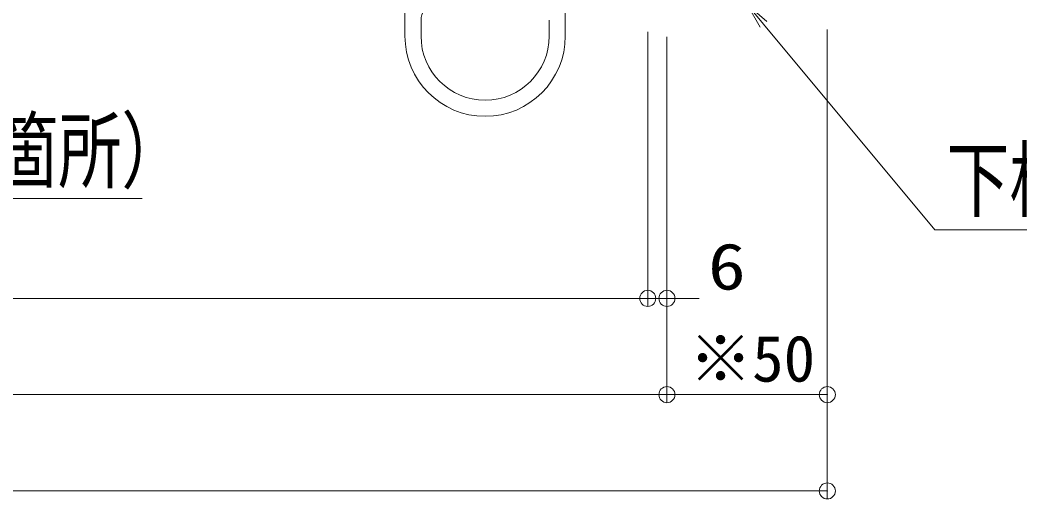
# Model space of a CAD drawing. Units: millimetres, scale not verified. Extents: x -2000 to 2000, y -1385 to 1385.
# Drawn here: x -1185 to -873.2, y -532.2 to -382.9 of the extents above; entities that cross this region are included whole.
import ezdxf
from ezdxf.enums import TextEntityAlignment as Align

# ---------------------------------------------------------------- set-up
doc = ezdxf.new("R2010")
doc.units = ezdxf.units.MM
doc.header["$LTSCALE"] = 10
doc.header["$PDMODE"] = 32
doc.header["$PDSIZE"] = 5
for name, color, linetype, lineweight in [('0-A_MAZ_M', 6, 'Continuous', 9), ('0-F_0', 7, 'Continuous', 9), ('1-4_sunpou', 1, 'Continuous', 9), ('1-5_DEFPOINTS', 7, 'Continuous', 9), ('2-A_6寸法', 1, 'Continuous', 9)]:
    doc.layers.add(name, color=color, linetype=linetype, lineweight=lineweight)
doc.styles.add('ＭＳ ゴシック', font='')
doc.styles.get('ＭＳ ゴシック').set_extended_font_data('MS Gothic')

# ---------------------------------------------------------------- blocks, each defined once
blk = doc.blocks.new('_ORIGIN')
at = {"layer": '0-F_0', "color": 1}
blk.add_line((0, 0), (-10, 0), dxfattribs=at)
blk.add_circle((0, 0), 5, dxfattribs=at)
blk = doc.blocks.new('MLeader5')
at = {"layer": '2-A_6寸法'}
for p, q in [((-958.28, -378.15), (-953.16, -384.29)), ((-896.85, -448.35), (-861.87, -448.35))]:
    blk.add_line(p, q, dxfattribs=at)
for points in [[(-954.18, -385.15), (-958.28, -378.15), (-952.13, -383.44)], [(-953.16, -384.29), (-899.73, -448.35), (-896.85, -448.35)]]:
    blk.add_lwpolyline(points, dxfattribs=at)
at = {"layer": '2-A_6寸法', "color": 2, "style": 'ＭＳ ゴシック', "width": 0.75}
blk.add_text('下枠', height=19.21, dxfattribs=at).set_placement((-896.13, -448.05), align=Align.BOTTOM_LEFT)
blk = doc.blocks.new('MLeader11')
at = {"layer": '2-A_6寸法'}
for p, q in [((-1439.94, -365.41), (-1436.26, -372.52)), ((-1399.14, -438.52), (-1146.95, -438.52))]:
    blk.add_line(p, q, dxfattribs=at)
for points in [[(-1437.44, -373.13), (-1439.94, -365.41), (-1435.08, -371.9)], [(-1436.26, -372.52), (-1402.02, -438.52), (-1399.14, -438.52)]]:
    blk.add_lwpolyline(points, dxfattribs=at)
at = {"layer": '2-A_6寸法', "color": 2, "style": 'ＭＳ ゴシック', "width": 0.75}
blk.add_text('ガススプリング（左右2箇所）', height=19.24, dxfattribs=at).set_placement((-1399.42, -439.02), align=Align.BOTTOM_LEFT)

msp = doc.modelspace()

# ---------------------------------------------------------------- linework, layer by layer
at = {"layer": '0-A_MAZ_M'}
for p, q in [((-1064.98, -387.95), (-1064.98, -378.15)), ((-1014.98, -387.95), (-1014.98, -378.15)), ((-1059.98, -387.95), (-1059.98, -382.95)), ((-1019.98, -387.95), (-1019.98, -382.95))]:
    msp.add_line(p, q, dxfattribs=at)
for centre, radius, start, end in [((-1054.98, -382.95), 5, 106.2565, 180), ((-1039.98, -387.95), 25, 180, 0), ((-1039.98, -387.95), 20, 180, 0)]:
    msp.add_arc(centre, radius, start, end, dxfattribs=at)
at = {"layer": '1-4_sunpou'}
for p, q in [((-989.28, -386.65), (-989.28, -472.16)), ((-989.28, -386.65), (-989.28, -472.16)), ((-933.28, -385.9), (-933.28, -532.16)), ((-933.28, -385.9), (-933.28, -502.16)), ((-983.28, -388.15), (-983.28, -502.16)), ((-983.28, -388.15), (-983.28, -502.16)), ((-983.28, -388.15), (-983.28, -472.16)), ((-1643.28, -469.66), (-994.28, -469.66)), ((-994.28, -469.66), (-999.28, -469.66)), ((-989.28, -469.66), (-983.28, -469.66)), ((-978.28, -469.66), (-973.28, -469.66)), ((-1649.28, -499.66), (-988.28, -499.66)), ((-978.28, -499.66), (-938.28, -499.66)), ((-1699.28, -529.66), (-938.28, -529.66))]:
    msp.add_line(p, q, dxfattribs=at)
at = {"layer": '1-5_DEFPOINTS'}
for p in [(-989.28, -469.66), (-983.28, -469.66), (-983.28, -499.66), (-933.28, -499.66), (-933.28, -529.66)]:
    msp.add_point(p, dxfattribs=at)

# ---------------------------------------------------------------- block references
at = {"layer": '1-4_sunpou', "xscale": 0.5, "yscale": 0.5}
for p in [(-989.28, -469.66), (-989.28, -469.66), (-983.28, -499.66), (-933.28, -499.66), (-933.28, -529.66)]:
    msp.add_blockref('_ORIGIN', p, dxfattribs=at)
at = {"layer": '1-4_sunpou', "xscale": 0.5, "yscale": 0.5, "rotation": 180}
for p in [(-983.28, -469.66), (-983.28, -499.66)]:
    msp.add_blockref('_ORIGIN', p, dxfattribs=at)
at = {"layer": '2-A_6寸法'}
for name in ['MLeader11', 'MLeader5']:
    msp.add_blockref(name, (0, 0), dxfattribs=at)

# ---------------------------------------------------------------- texts
at = {"layer": '1-4_sunpou', "color": 2, "style": 'ＭＳ ゴシック', "width": 1.2}
msp.add_text('6', height=14.44, dxfattribs=at).set_placement((-970.5, -471.26), align=Align.BOTTOM_LEFT)
at = {"layer": '1-4_sunpou', "color": 2, "style": 'ＭＳ ゴシック'}
msp.add_text('※50', height=14.44, dxfattribs=at).set_placement((-976.42, -499.94), align=Align.BOTTOM_LEFT)

doc.saveas('drawing.dxf')
